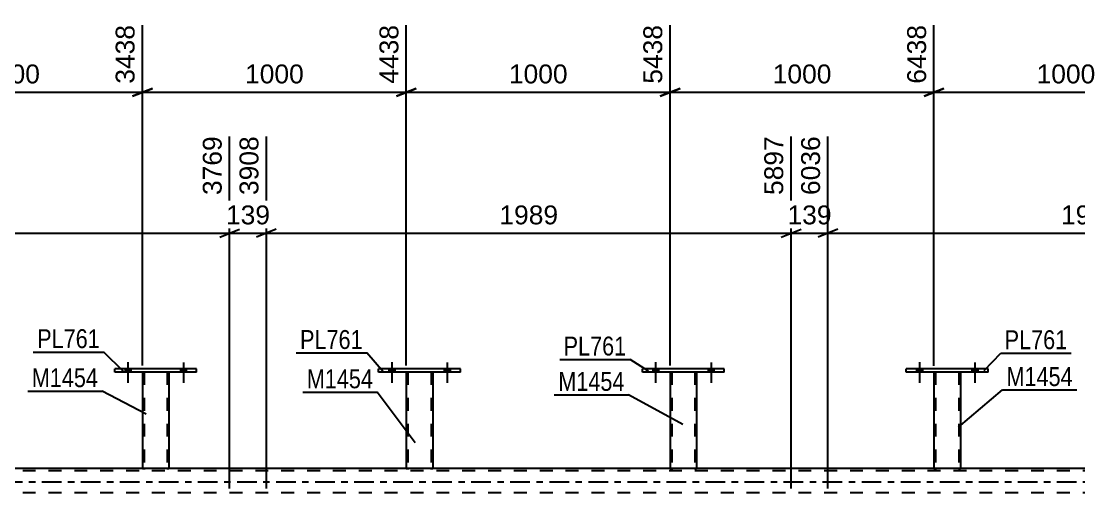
# Model space of a CAD drawing. Header units: millimetres. Extents: x 0 to 841, y 0 to 594.
# Drawn here: x 163.1 to 323.4, y 432.8 to 504.4 of the extents above; entities that cross this region are included whole.
import ezdxf

# ---------------------------------------------------------------- set-up
doc = ezdxf.new("R2010")
doc.units = ezdxf.units.MM
doc.linetypes.add('DXK_LINE_DOT2', pattern=[3.9198, 1.9599, -1.9599])
doc.linetypes.add('DXK_LINE_DOT3', pattern=[5.9187, 2.979, -0.9799, 0.9799, -0.9799])
doc.styles.add('Arial', font='ARIAL.TTF', dxfattribs={"height": 0.2})
doc.styles.add('Arial Narrow', font='ARIALN.TTF', dxfattribs={"height": 0.2})

# ---------------------------------------------------------------- blocks, each defined once
blk = doc.blocks.new('Part-318465150-4560 - 4399')
at = {"color": 2, "linetype": 'Continuous'}
for p, q in [((261.49, 451.15), (261.49, 436.51)), ((265.49, 451.14), (265.49, 436.51)), ((261.52, 436.51), (261.49, 436.51)), ((261.63, 436.51), (261.52, 436.51)), ((261.78, 436.51), (261.63, 436.51)), ((265.19, 436.51), (261.78, 436.51)), ((265.35, 436.51), (265.19, 436.51)), ((265.45, 436.51), (265.35, 436.51)), ((265.49, 436.51), (265.45, 436.51))]:
    blk.add_line(p, q, dxfattribs=at)
at = {"color": 7, "linetype": 'DXK_LINE_DOT2'}
for p, q in [((261.49, 451.15), (261.49, 451.15)), ((261.49, 451.15), (261.49, 451.15)), ((261.49, 451.15), (261.49, 451.15)), ((261.53, 451.15), (261.49, 451.15)), ((261.49, 451.15), (261.53, 451.15)), ((261.63, 451.15), (261.53, 451.15)), ((261.53, 451.15), (261.63, 451.15)), ((261.79, 451.15), (261.63, 451.15)), ((261.63, 451.15), (261.79, 451.15)), ((261.73, 451.15), (261.73, 451.15)), ((261.73, 451.15), (261.73, 436.51)), ((261.75, 451.15), (261.73, 451.15)), ((261.73, 451.15), (261.75, 451.15)), ((261.8, 451.15), (261.75, 451.15)), ((261.75, 451.15), (261.8, 451.15)), ((265.2, 451.15), (261.79, 451.15)), ((265.2, 451.15), (261.79, 451.15)), ((265.1, 451.15), (261.8, 451.15)), ((261.8, 451.15), (261.88, 451.15)), ((265.18, 451.15), (261.88, 451.15)), ((265.18, 451.15), (265.1, 451.15)), ((265.23, 451.15), (265.18, 451.15)), ((265.18, 451.15), (265.23, 451.15)), ((265.2, 451.15), (265.35, 451.15)), ((265.35, 451.15), (265.2, 451.15)), ((265.25, 451.15), (265.23, 451.15)), ((265.23, 451.15), (265.25, 451.15)), ((265.25, 451.15), (265.25, 451.15)), ((265.25, 451.15), (265.25, 436.51)), ((265.35, 451.15), (265.46, 451.15)), ((265.46, 451.15), (265.35, 451.15)), ((265.46, 451.15), (265.49, 451.15)), ((265.49, 451.15), (265.46, 451.15)), ((265.49, 451.15), (265.49, 451.15)), ((265.49, 451.15), (265.49, 451.14)), ((265.49, 451.14), (265.49, 451.15)), ((261.49, 436.51), (261.52, 436.51)), ((261.52, 436.51), (261.63, 436.51)), ((261.63, 436.51), (261.78, 436.51)), ((261.75, 436.51), (261.73, 436.51)), ((261.73, 436.51), (261.75, 436.51)), ((261.8, 436.51), (261.75, 436.51)), ((261.75, 436.51), (261.78, 436.51)), ((265.19, 436.51), (261.78, 436.51)), ((261.78, 436.51), (261.8, 436.51)), ((265.1, 436.51), (261.8, 436.51)), ((261.8, 436.51), (261.88, 436.51)), ((265.18, 436.51), (261.88, 436.51)), ((265.18, 436.51), (265.1, 436.51)), ((265.23, 436.51), (265.18, 436.51)), ((265.18, 436.51), (265.23, 436.51)), ((265.19, 436.51), (265.35, 436.51)), ((265.25, 436.51), (265.23, 436.51)), ((265.23, 436.51), (265.25, 436.51)), ((265.35, 436.51), (265.45, 436.51)), ((265.45, 436.51), (265.49, 436.51))]:
    blk.add_line(p, q, dxfattribs=at)
blk = doc.blocks.new('Bolt-318465150-4590 - 4399')
at = {"linetype": 'Continuous'}
for points in [[(258.85, 451.15), (259.73, 451.15), (259.73, 451.63), (258.85, 451.63)], [(267.25, 451.14), (268.13, 451.14), (268.13, 451.62), (267.25, 451.62)]]:
    blk.add_hatch(color=1, dxfattribs=at).paths.add_polyline_path(points)
at = {"color": 1, "linetype": 'Continuous'}
for p, q in [((259.29, 452.63), (259.29, 449.51)), ((267.69, 452.62), (267.69, 449.5)), ((258.85, 451.63), (258.85, 451.15)), ((259.73, 451.63), (259.73, 451.15)), ((267.25, 451.62), (267.25, 451.14)), ((268.13, 451.62), (268.13, 451.14))]:
    blk.add_line(p, q, dxfattribs=at)
blk = doc.blocks.new('Part-318465150-4675 - 4399')
at = {"color": 2, "linetype": 'Continuous'}
for p, q in [((177.29, 451.15), (177.29, 451.63)), ((189.69, 451.62), (177.29, 451.63)), ((189.69, 451.14), (177.29, 451.15)), ((189.69, 451.14), (189.69, 451.62))]:
    blk.add_line(p, q, dxfattribs=at)
blk = doc.blocks.new('Part-318465150-4680 - 4399')
at = {"color": 2, "linetype": 'Continuous'}
for p, q in [((217.29, 451.15), (217.29, 451.63)), ((229.69, 451.62), (217.29, 451.63)), ((229.69, 451.14), (217.29, 451.15)), ((229.69, 451.14), (229.69, 451.62))]:
    blk.add_line(p, q, dxfattribs=at)
blk = doc.blocks.new('Part-318465150-4685 - 4399')
at = {"color": 2, "linetype": 'Continuous'}
for p, q in [((221.49, 451.15), (221.49, 436.51)), ((225.49, 451.14), (225.49, 436.51)), ((221.52, 436.51), (221.49, 436.51)), ((221.63, 436.51), (221.52, 436.51)), ((221.78, 436.51), (221.63, 436.51)), ((225.19, 436.51), (221.78, 436.51)), ((225.35, 436.51), (225.19, 436.51)), ((225.45, 436.51), (225.35, 436.51)), ((225.49, 436.51), (225.45, 436.51))]:
    blk.add_line(p, q, dxfattribs=at)
at = {"color": 7, "linetype": 'DXK_LINE_DOT2'}
for p, q in [((221.49, 451.15), (221.49, 451.15)), ((221.49, 451.15), (221.49, 451.15)), ((221.49, 451.15), (221.49, 451.15)), ((221.53, 451.15), (221.49, 451.15)), ((221.49, 451.15), (221.53, 451.15)), ((221.63, 451.15), (221.53, 451.15)), ((221.53, 451.15), (221.63, 451.15)), ((221.79, 451.15), (221.63, 451.15)), ((221.63, 451.15), (221.79, 451.15)), ((221.73, 451.15), (221.73, 451.15)), ((221.73, 451.15), (221.73, 436.51)), ((221.75, 451.15), (221.73, 451.15)), ((221.73, 451.15), (221.75, 451.15)), ((221.8, 451.15), (221.75, 451.15)), ((221.75, 451.15), (221.8, 451.15)), ((225.2, 451.15), (221.79, 451.15)), ((225.2, 451.15), (221.79, 451.15)), ((225.1, 451.15), (221.8, 451.15)), ((221.8, 451.15), (221.88, 451.15)), ((225.18, 451.15), (221.88, 451.15)), ((225.18, 451.15), (225.1, 451.15)), ((225.23, 451.15), (225.18, 451.15)), ((225.18, 451.15), (225.23, 451.15)), ((225.2, 451.15), (225.35, 451.15)), ((225.35, 451.15), (225.2, 451.15)), ((225.25, 451.15), (225.23, 451.15)), ((225.23, 451.15), (225.25, 451.15)), ((225.25, 451.15), (225.25, 451.15)), ((225.25, 451.15), (225.25, 436.51)), ((225.35, 451.15), (225.46, 451.15)), ((225.46, 451.15), (225.35, 451.15)), ((225.46, 451.15), (225.49, 451.15)), ((225.49, 451.15), (225.46, 451.15)), ((225.49, 451.15), (225.49, 451.15)), ((225.49, 451.15), (225.49, 451.14)), ((225.49, 451.14), (225.49, 451.15)), ((221.49, 436.51), (221.52, 436.51)), ((221.52, 436.51), (221.63, 436.51)), ((221.63, 436.51), (221.78, 436.51)), ((221.75, 436.51), (221.73, 436.51)), ((221.73, 436.51), (221.75, 436.51)), ((221.8, 436.51), (221.75, 436.51)), ((221.75, 436.51), (221.78, 436.51)), ((225.19, 436.51), (221.78, 436.51)), ((221.78, 436.51), (221.8, 436.51)), ((225.1, 436.51), (221.8, 436.51)), ((221.8, 436.51), (221.88, 436.51)), ((225.18, 436.51), (221.88, 436.51)), ((225.18, 436.51), (225.1, 436.51)), ((225.23, 436.51), (225.18, 436.51)), ((225.18, 436.51), (225.23, 436.51)), ((225.19, 436.51), (225.35, 436.51)), ((225.25, 436.51), (225.23, 436.51)), ((225.23, 436.51), (225.25, 436.51)), ((225.35, 436.51), (225.45, 436.51)), ((225.45, 436.51), (225.49, 436.51))]:
    blk.add_line(p, q, dxfattribs=at)
blk = doc.blocks.new('Part-318465150-4696 - 4399')
at = {"color": 7, "linetype": 'DXK_LINE_DOT2'}
for p, q in [((765.02, 436.19), (89.29, 436.19)), ((765.02, 436.51), (101.49, 436.51)), ((185.49, 436.51), (181.49, 436.51)), ((225.49, 436.51), (221.49, 436.51)), ((265.49, 436.51), (261.49, 436.51)), ((305.49, 436.51), (301.49, 436.51)), ((765.02, 432.83), (89.29, 432.83))]:
    blk.add_line(p, q, dxfattribs=at)
at = {"color": 2, "linetype": 'Continuous'}
for p, q in [((181.49, 436.51), (145.49, 436.51)), ((221.49, 436.51), (185.49, 436.51)), ((261.49, 436.51), (225.49, 436.51)), ((301.49, 436.51), (265.49, 436.51)), ((341.49, 436.51), (305.49, 436.51))]:
    blk.add_line(p, q, dxfattribs=at)
at = {"color": 7, "linetype": 'DXK_LINE_DOT3'}
blk.add_line((89.29, 434.51), (774.82, 434.51), dxfattribs=at)
blk = doc.blocks.new('Part-318465150-4761 - 4399')
at = {"color": 2, "linetype": 'Continuous'}
for p, q in [((297.29, 451.15), (297.29, 451.63)), ((309.69, 451.62), (297.29, 451.63)), ((309.69, 451.14), (297.29, 451.15)), ((309.69, 451.14), (309.69, 451.62))]:
    blk.add_line(p, q, dxfattribs=at)
blk = doc.blocks.new('Part-318465150-4766 - 4399')
at = {"color": 2, "linetype": 'Continuous'}
for p, q in [((301.49, 451.15), (301.49, 436.51)), ((305.49, 451.14), (305.49, 436.51)), ((301.52, 436.51), (301.49, 436.51)), ((301.63, 436.51), (301.52, 436.51)), ((301.78, 436.51), (301.63, 436.51)), ((305.19, 436.51), (301.78, 436.51)), ((305.35, 436.51), (305.19, 436.51)), ((305.45, 436.51), (305.35, 436.51)), ((305.49, 436.51), (305.45, 436.51))]:
    blk.add_line(p, q, dxfattribs=at)
at = {"color": 7, "linetype": 'DXK_LINE_DOT2'}
for p, q in [((301.49, 451.15), (301.49, 451.15)), ((301.49, 451.15), (301.49, 451.15)), ((301.49, 451.15), (301.49, 451.15)), ((301.53, 451.15), (301.49, 451.15)), ((301.49, 451.15), (301.53, 451.15)), ((301.63, 451.15), (301.53, 451.15)), ((301.53, 451.15), (301.63, 451.15)), ((301.79, 451.15), (301.63, 451.15)), ((301.63, 451.15), (301.79, 451.15)), ((301.73, 451.15), (301.73, 451.15)), ((301.73, 451.15), (301.73, 436.51)), ((301.75, 451.15), (301.73, 451.15)), ((301.73, 451.15), (301.75, 451.15)), ((301.8, 451.15), (301.75, 451.15)), ((301.75, 451.15), (301.8, 451.15)), ((305.2, 451.15), (301.79, 451.15)), ((305.2, 451.15), (301.79, 451.15)), ((305.1, 451.15), (301.8, 451.15)), ((301.8, 451.15), (301.88, 451.15)), ((305.18, 451.15), (301.88, 451.15)), ((305.18, 451.15), (305.1, 451.15)), ((305.23, 451.15), (305.18, 451.15)), ((305.18, 451.15), (305.23, 451.15)), ((305.2, 451.15), (305.35, 451.15)), ((305.35, 451.15), (305.2, 451.15)), ((305.25, 451.15), (305.23, 451.15)), ((305.23, 451.15), (305.25, 451.15)), ((305.25, 451.15), (305.25, 451.15)), ((305.25, 451.15), (305.25, 436.51)), ((305.35, 451.15), (305.45, 451.15)), ((305.45, 451.15), (305.35, 451.15)), ((305.45, 451.15), (305.49, 451.15)), ((305.49, 451.15), (305.45, 451.15)), ((305.49, 451.15), (305.49, 451.15)), ((305.49, 451.15), (305.49, 451.14)), ((305.49, 451.14), (305.49, 451.15)), ((301.49, 436.51), (301.52, 436.51)), ((301.52, 436.51), (301.63, 436.51)), ((301.63, 436.51), (301.78, 436.51)), ((301.75, 436.51), (301.73, 436.51)), ((301.73, 436.51), (301.75, 436.51)), ((301.8, 436.51), (301.75, 436.51)), ((301.75, 436.51), (301.78, 436.51)), ((305.19, 436.51), (301.78, 436.51)), ((301.78, 436.51), (301.8, 436.51)), ((305.1, 436.51), (301.8, 436.51)), ((301.8, 436.51), (301.88, 436.51)), ((305.18, 436.51), (301.88, 436.51)), ((305.18, 436.51), (305.1, 436.51)), ((305.23, 436.51), (305.18, 436.51)), ((305.18, 436.51), (305.23, 436.51)), ((305.19, 436.51), (305.35, 436.51)), ((305.25, 436.51), (305.23, 436.51)), ((305.23, 436.51), (305.25, 436.51)), ((305.35, 436.51), (305.45, 436.51)), ((305.45, 436.51), (305.49, 436.51))]:
    blk.add_line(p, q, dxfattribs=at)
blk = doc.blocks.new('Part-318465150-4771 - 4399')
at = {"color": 2, "linetype": 'Continuous'}
for p, q in [((257.29, 451.15), (257.29, 451.63)), ((269.69, 451.62), (257.29, 451.63)), ((269.69, 451.14), (257.29, 451.15)), ((269.69, 451.14), (269.69, 451.62))]:
    blk.add_line(p, q, dxfattribs=at)
blk = doc.blocks.new('Bolt-318465150-4775 - 4399')
at = {"linetype": 'Continuous'}
for points in [[(298.85, 451.15), (299.73, 451.15), (299.73, 451.63), (298.85, 451.63)], [(307.25, 451.14), (308.13, 451.14), (308.13, 451.62), (307.25, 451.62)]]:
    blk.add_hatch(color=1, dxfattribs=at).paths.add_polyline_path(points)
at = {"color": 1, "linetype": 'Continuous'}
for p, q in [((299.29, 452.63), (299.29, 449.51)), ((307.69, 452.62), (307.69, 449.5)), ((298.85, 451.63), (298.85, 451.15)), ((299.73, 451.63), (299.73, 451.15)), ((307.25, 451.62), (307.25, 451.14)), ((308.13, 451.62), (308.13, 451.14))]:
    blk.add_line(p, q, dxfattribs=at)
blk = doc.blocks.new('Bolt-318465150-4776 - 4399')
at = {"linetype": 'Continuous'}
for points in [[(298.85, 451.15), (299.73, 451.15), (299.73, 451.63), (298.85, 451.63)], [(307.25, 451.14), (308.13, 451.14), (308.13, 451.62), (307.25, 451.62)]]:
    blk.add_hatch(color=1, dxfattribs=at).paths.add_polyline_path(points)
at = {"color": 1, "linetype": 'Continuous'}
for p, q in [((299.29, 452.63), (299.29, 449.51)), ((307.69, 452.62), (307.69, 449.5)), ((298.85, 451.63), (298.85, 451.15)), ((299.73, 451.63), (299.73, 451.15)), ((307.25, 451.62), (307.25, 451.14)), ((308.13, 451.62), (308.13, 451.14))]:
    blk.add_line(p, q, dxfattribs=at)
blk = doc.blocks.new('Bolt-318465150-4777 - 4399')
at = {"linetype": 'Continuous'}
for points in [[(258.85, 451.15), (259.73, 451.15), (259.73, 451.63), (258.85, 451.63)], [(267.25, 451.14), (268.13, 451.14), (268.13, 451.62), (267.25, 451.62)]]:
    blk.add_hatch(color=1, dxfattribs=at).paths.add_polyline_path(points)
at = {"color": 1, "linetype": 'Continuous'}
for p, q in [((259.29, 452.63), (259.29, 449.51)), ((267.69, 452.62), (267.69, 449.5)), ((258.85, 451.63), (258.85, 451.15)), ((259.73, 451.63), (259.73, 451.15)), ((267.25, 451.62), (267.25, 451.14)), ((268.13, 451.62), (268.13, 451.14))]:
    blk.add_line(p, q, dxfattribs=at)
blk = doc.blocks.new('Bolt-318465150-4778 - 4399')
at = {"linetype": 'Continuous'}
for points in [[(218.85, 451.15), (219.73, 451.15), (219.73, 451.63), (218.85, 451.63)], [(227.25, 451.14), (228.13, 451.14), (228.13, 451.62), (227.25, 451.62)]]:
    blk.add_hatch(color=1, dxfattribs=at).paths.add_polyline_path(points)
at = {"color": 1, "linetype": 'Continuous'}
for p, q in [((219.29, 452.63), (219.29, 449.51)), ((227.69, 452.62), (227.69, 449.5)), ((218.85, 451.63), (218.85, 451.15)), ((219.73, 451.63), (219.73, 451.15)), ((227.25, 451.62), (227.25, 451.14)), ((228.13, 451.62), (228.13, 451.14))]:
    blk.add_line(p, q, dxfattribs=at)
blk = doc.blocks.new('Bolt-318465150-4787 - 4399')
at = {"linetype": 'Continuous'}
for points in [[(178.85, 451.15), (179.73, 451.15), (179.73, 451.63), (178.85, 451.63)], [(187.25, 451.14), (188.13, 451.14), (188.13, 451.62), (187.25, 451.62)]]:
    blk.add_hatch(color=1, dxfattribs=at).paths.add_polyline_path(points)
at = {"color": 1, "linetype": 'Continuous'}
for p, q in [((179.29, 452.63), (179.29, 449.51)), ((187.69, 452.62), (187.69, 449.5)), ((178.85, 451.63), (178.85, 451.15)), ((179.73, 451.63), (179.73, 451.15)), ((187.25, 451.62), (187.25, 451.14)), ((188.13, 451.62), (188.13, 451.14))]:
    blk.add_line(p, q, dxfattribs=at)
blk = doc.blocks.new('Bolt-318465150-4788 - 4399')
at = {"linetype": 'Continuous'}
for points in [[(178.85, 451.15), (179.73, 451.15), (179.73, 451.63), (178.85, 451.63)], [(187.25, 451.14), (188.13, 451.14), (188.13, 451.62), (187.25, 451.62)]]:
    blk.add_hatch(color=1, dxfattribs=at).paths.add_polyline_path(points)
at = {"color": 1, "linetype": 'Continuous'}
for p, q in [((179.29, 452.63), (179.29, 449.51)), ((187.69, 452.62), (187.69, 449.5)), ((178.85, 451.63), (178.85, 451.15)), ((179.73, 451.63), (179.73, 451.15)), ((187.25, 451.62), (187.25, 451.14)), ((188.13, 451.62), (188.13, 451.14))]:
    blk.add_line(p, q, dxfattribs=at)
blk = doc.blocks.new('Bolt-318465150-4789 - 4399')
at = {"linetype": 'Continuous'}
for points in [[(218.85, 451.15), (219.73, 451.15), (219.73, 451.63), (218.85, 451.63)], [(227.25, 451.14), (228.13, 451.14), (228.13, 451.62), (227.25, 451.62)]]:
    blk.add_hatch(color=1, dxfattribs=at).paths.add_polyline_path(points)
at = {"color": 1, "linetype": 'Continuous'}
for p, q in [((219.29, 452.63), (219.29, 449.51)), ((227.69, 452.62), (227.69, 449.5)), ((218.85, 451.63), (218.85, 451.15)), ((219.73, 451.63), (219.73, 451.15)), ((227.25, 451.62), (227.25, 451.14)), ((228.13, 451.62), (228.13, 451.14))]:
    blk.add_line(p, q, dxfattribs=at)
blk = doc.blocks.new('Part-318465150-4857 - 4399')
at = {"color": 2, "linetype": 'Continuous'}
for p, q in [((181.49, 451.15), (181.49, 436.51)), ((185.49, 451.14), (185.49, 436.51)), ((181.52, 436.51), (181.49, 436.51)), ((181.63, 436.51), (181.52, 436.51)), ((181.78, 436.51), (181.63, 436.51)), ((185.19, 436.51), (181.78, 436.51)), ((185.35, 436.51), (185.19, 436.51)), ((185.45, 436.51), (185.35, 436.51)), ((185.49, 436.51), (185.45, 436.51))]:
    blk.add_line(p, q, dxfattribs=at)
at = {"color": 7, "linetype": 'DXK_LINE_DOT2'}
for p, q in [((181.49, 451.15), (181.49, 451.15)), ((181.49, 451.15), (181.49, 451.15)), ((181.49, 451.15), (181.49, 451.15)), ((181.53, 451.15), (181.49, 451.15)), ((181.49, 451.15), (181.53, 451.15)), ((181.63, 451.15), (181.53, 451.15)), ((181.53, 451.15), (181.63, 451.15)), ((181.79, 451.15), (181.63, 451.15)), ((181.63, 451.15), (181.79, 451.15)), ((181.73, 451.15), (181.73, 451.15)), ((181.73, 451.15), (181.73, 436.51)), ((181.75, 451.15), (181.73, 451.15)), ((181.73, 451.15), (181.75, 451.15)), ((181.8, 451.15), (181.75, 451.15)), ((181.75, 451.15), (181.8, 451.15)), ((185.2, 451.15), (181.79, 451.15)), ((185.2, 451.15), (181.79, 451.15)), ((185.1, 451.15), (181.8, 451.15)), ((181.8, 451.15), (181.88, 451.15)), ((185.18, 451.15), (181.88, 451.15)), ((185.18, 451.15), (185.1, 451.15)), ((185.23, 451.15), (185.18, 451.15)), ((185.18, 451.15), (185.23, 451.15)), ((185.2, 451.15), (185.35, 451.15)), ((185.35, 451.15), (185.2, 451.15)), ((185.25, 451.15), (185.23, 451.15)), ((185.23, 451.15), (185.25, 451.15)), ((185.25, 451.15), (185.25, 451.15)), ((185.25, 451.15), (185.25, 436.51)), ((185.35, 451.15), (185.46, 451.15)), ((185.46, 451.15), (185.35, 451.15)), ((185.46, 451.15), (185.49, 451.15)), ((185.49, 451.15), (185.46, 451.15)), ((185.49, 451.15), (185.49, 451.15)), ((185.49, 451.15), (185.49, 451.14)), ((185.49, 451.14), (185.49, 451.15)), ((181.49, 436.51), (181.52, 436.51)), ((181.52, 436.51), (181.63, 436.51)), ((181.63, 436.51), (181.78, 436.51)), ((181.75, 436.51), (181.73, 436.51)), ((181.73, 436.51), (181.75, 436.51)), ((181.8, 436.51), (181.75, 436.51)), ((181.75, 436.51), (181.78, 436.51)), ((185.19, 436.51), (181.78, 436.51)), ((181.78, 436.51), (181.8, 436.51)), ((185.1, 436.51), (181.8, 436.51)), ((181.8, 436.51), (181.88, 436.51)), ((185.18, 436.51), (181.88, 436.51)), ((185.18, 436.51), (185.1, 436.51)), ((185.23, 436.51), (185.18, 436.51)), ((185.18, 436.51), (185.23, 436.51)), ((185.19, 436.51), (185.35, 436.51)), ((185.25, 436.51), (185.23, 436.51)), ((185.23, 436.51), (185.25, 436.51)), ((185.35, 436.51), (185.45, 436.51)), ((185.45, 436.51), (185.49, 436.51))]:
    blk.add_line(p, q, dxfattribs=at)
blk = doc.blocks.new('StraightDimension-318465150-14494 - 4399')
at = {"color": 7, "linetype": 'Continuous'}
for p, q in [((200.27, 433.51), (200.27, 486.9)), ((279.83, 433.51), (279.83, 486.9)), ((201.77, 472.8), (198.77, 471.6)), ((200.27, 472.2), (279.83, 472.2)), ((278.33, 471.6), (281.33, 472.8))]:
    blk.add_line(p, q, dxfattribs=at)
at = {"color": 0, "linetype": 'Continuous'}
blk.add_wipeout([(279.23, 487.5), (275.03, 487.5), (275.03, 477.4), (279.23, 477.4)], dxfattribs=at)
at = {"color": 0}
blk.add_wipeout([(245.1, 472.95), (245.1, 477.15), (235, 477.15), (235, 472.95)], dxfattribs=at)
at = {"color": 3, "linetype": 'Continuous', "style": 'Arial'}
blk.add_text('5897', height=2.865, rotation=90.0002, dxfattribs=at).set_placement((278.63, 478))
at = {"color": 3, "style": 'Arial'}
blk.add_text('1989', height=2.865, dxfattribs=at).set_placement((235.6, 473.55))
blk = doc.blocks.new('StraightDimension-318465150-14493 - 4399')
at = {"color": 7, "linetype": 'Continuous'}
for p, q in [((279.83, 433.51), (279.83, 486.9)), ((285.41, 433.51), (285.41, 486.9)), ((278.33, 471.6), (281.33, 472.8)), ((279.83, 472.2), (285.41, 472.2)), ((286.91, 472.8), (283.91, 471.6))]:
    blk.add_line(p, q, dxfattribs=at)
at = {"color": 0}
blk.add_wipeout([(286.55, 472.95), (286.55, 477.15), (278.68, 477.15), (278.68, 472.95)], dxfattribs=at)
at = {"color": 3, "style": 'Arial'}
blk.add_text('139', height=2.865, dxfattribs=at).set_placement((279.28, 473.55))
at = {"color": 0, "linetype": 'Continuous'}
blk.add_wipeout([(284.81, 487.5), (280.61, 487.5), (280.61, 477.4), (284.81, 477.4)], dxfattribs=at)
at = {"color": 3, "linetype": 'Continuous', "style": 'Arial'}
blk.add_text('6036', height=2.865, rotation=90.0002, dxfattribs=at).set_placement((284.21, 478))
blk = doc.blocks.new('StraightDimension-318465150-14492 - 4399')
at = {"color": 7, "linetype": 'Continuous'}
for p, q in [((285.41, 433.51), (285.41, 486.9)), ((364.97, 433.51), (364.97, 486.9)), ((286.91, 472.8), (283.91, 471.6)), ((285.41, 472.2), (364.97, 472.2)), ((363.47, 471.6), (366.47, 472.8))]:
    blk.add_line(p, q, dxfattribs=at)
at = {"color": 0, "linetype": 'Continuous'}
blk.add_wipeout([(364.37, 487.5), (360.17, 487.5), (360.17, 477.4), (364.37, 477.4)], dxfattribs=at)
at = {"color": 0}
blk.add_wipeout([(330.23, 472.95), (330.23, 477.15), (320.14, 477.15), (320.14, 472.95)], dxfattribs=at)
at = {"color": 3, "linetype": 'Continuous', "style": 'Arial'}
blk.add_text('8025', height=2.865, rotation=90.0002, dxfattribs=at).set_placement((363.77, 478))
at = {"color": 3, "style": 'Arial'}
blk.add_text('1989', height=2.865, dxfattribs=at).set_placement((320.74, 473.55))
blk = doc.blocks.new('StraightDimension-318465150-14496 - 4399')
at = {"color": 7, "linetype": 'Continuous'}
for p, q in [((194.7, 433.51), (194.7, 486.9)), ((110.88, 433.51), (110.88, 482.4)), ((112.38, 472.8), (109.38, 471.6)), ((110.88, 472.2), (194.7, 472.2)), ((193.2, 471.6), (196.2, 472.8))]:
    blk.add_line(p, q, dxfattribs=at)
at = {"color": 0, "linetype": 'Continuous'}
blk.add_wipeout([(194.1, 487.5), (189.9, 487.5), (189.9, 477.4), (194.1, 477.4)], dxfattribs=at)
at = {"color": 0}
blk.add_wipeout([(157.84, 472.95), (157.84, 477.15), (147.74, 477.15), (147.74, 472.95)], dxfattribs=at)
at = {"color": 3, "linetype": 'Continuous', "style": 'Arial'}
blk.add_text('3769', height=2.865, rotation=90.0002, dxfattribs=at).set_placement((193.5, 478))
at = {"color": 3, "style": 'Arial'}
blk.add_text('2095', height=2.865, dxfattribs=at).set_placement((148.34, 473.55))
blk = doc.blocks.new('StraightDimension-318465150-14066 - 4399')
at = {"color": 7, "linetype": 'Continuous'}
for p, q in [((221.49, 452.14), (221.49, 503.77)), ((261.49, 452.12), (261.49, 503.77)), ((222.99, 494.18), (219.99, 492.98)), ((259.99, 492.98), (262.99, 494.18)), ((221.49, 493.58), (261.49, 493.58))]:
    blk.add_line(p, q, dxfattribs=at)
at = {"color": 0, "linetype": 'Continuous'}
blk.add_wipeout([(260.89, 504.37), (256.69, 504.37), (256.69, 494.28), (260.89, 494.28)], dxfattribs=at)
at = {"color": 0}
blk.add_wipeout([(246.54, 494.33), (246.54, 498.53), (236.44, 498.53), (236.44, 494.33)], dxfattribs=at)
at = {"color": 3, "linetype": 'Continuous', "style": 'Arial'}
blk.add_text('5438', height=2.865, rotation=90.0002, dxfattribs=at).set_placement((260.29, 494.88))
at = {"color": 3, "style": 'Arial'}
blk.add_text('1000', height=2.865, dxfattribs=at).set_placement((237.04, 494.93))
blk = doc.blocks.new('StraightDimension-318465150-14064 - 4399')
at = {"color": 7, "linetype": 'Continuous'}
for p, q in [((301.49, 452.11), (301.49, 503.77)), ((341.49, 452.1), (341.49, 503.77)), ((302.99, 494.18), (299.99, 492.98)), ((339.99, 492.98), (342.99, 494.18)), ((301.49, 493.58), (341.49, 493.58))]:
    blk.add_line(p, q, dxfattribs=at)
at = {"color": 0, "linetype": 'Continuous'}
blk.add_wipeout([(340.89, 504.37), (336.69, 504.37), (336.69, 494.28), (340.89, 494.28)], dxfattribs=at)
at = {"color": 0}
blk.add_wipeout([(326.54, 494.33), (326.54, 498.53), (316.44, 498.53), (316.44, 494.33)], dxfattribs=at)
at = {"color": 3, "linetype": 'Continuous', "style": 'Arial'}
blk.add_text('7438', height=2.865, rotation=90.0002, dxfattribs=at).set_placement((340.29, 494.88))
at = {"color": 3, "style": 'Arial'}
blk.add_text('1000', height=2.865, dxfattribs=at).set_placement((317.04, 494.93))
blk = doc.blocks.new('StraightDimension-318465150-14065 - 4399')
at = {"color": 7, "linetype": 'Continuous'}
for p, q in [((261.49, 452.12), (261.49, 503.77)), ((301.49, 452.11), (301.49, 503.77)), ((262.99, 494.18), (259.99, 492.98)), ((299.99, 492.98), (302.99, 494.18)), ((261.49, 493.58), (301.49, 493.58))]:
    blk.add_line(p, q, dxfattribs=at)
at = {"color": 0, "linetype": 'Continuous'}
blk.add_wipeout([(300.89, 504.37), (296.69, 504.37), (296.69, 494.28), (300.89, 494.28)], dxfattribs=at)
at = {"color": 0}
blk.add_wipeout([(286.54, 494.33), (286.54, 498.53), (276.44, 498.53), (276.44, 494.33)], dxfattribs=at)
at = {"color": 3, "linetype": 'Continuous', "style": 'Arial'}
blk.add_text('6438', height=2.865, rotation=90.0002, dxfattribs=at).set_placement((300.29, 494.88))
at = {"color": 3, "style": 'Arial'}
blk.add_text('1000', height=2.865, dxfattribs=at).set_placement((277.04, 494.93))
blk = doc.blocks.new('StraightDimension-318465150-14067 - 4399')
at = {"color": 7, "linetype": 'Continuous'}
for p, q in [((181.49, 452.15), (181.49, 503.77)), ((221.49, 452.14), (221.49, 503.77)), ((182.99, 494.18), (179.99, 492.98)), ((219.99, 492.98), (222.99, 494.18)), ((181.49, 493.58), (221.49, 493.58))]:
    blk.add_line(p, q, dxfattribs=at)
at = {"color": 0, "linetype": 'Continuous'}
blk.add_wipeout([(220.89, 504.37), (216.69, 504.37), (216.69, 494.28), (220.89, 494.28)], dxfattribs=at)
at = {"color": 0}
blk.add_wipeout([(206.54, 494.33), (206.54, 498.53), (196.44, 498.53), (196.44, 494.33)], dxfattribs=at)
at = {"color": 3, "linetype": 'Continuous', "style": 'Arial'}
blk.add_text('4438', height=2.865, rotation=90.0002, dxfattribs=at).set_placement((220.29, 494.88))
at = {"color": 3, "style": 'Arial'}
blk.add_text('1000', height=2.865, dxfattribs=at).set_placement((197.04, 494.93))
blk = doc.blocks.new('StraightDimension-318465150-14068 - 4399')
at = {"color": 7, "linetype": 'Continuous'}
for p, q in [((141.49, 452.15), (141.49, 503.77)), ((181.49, 452.15), (181.49, 503.77)), ((142.99, 494.18), (139.99, 492.98)), ((179.99, 492.98), (182.99, 494.18)), ((141.49, 493.58), (181.49, 493.58))]:
    blk.add_line(p, q, dxfattribs=at)
at = {"color": 0, "linetype": 'Continuous'}
blk.add_wipeout([(180.89, 504.37), (176.69, 504.37), (176.69, 494.28), (180.89, 494.28)], dxfattribs=at)
at = {"color": 0}
blk.add_wipeout([(166.54, 494.33), (166.54, 498.53), (156.44, 498.53), (156.44, 494.33)], dxfattribs=at)
at = {"color": 3, "linetype": 'Continuous', "style": 'Arial'}
blk.add_text('3438', height=2.865, rotation=90.0002, dxfattribs=at).set_placement((180.29, 494.88))
at = {"color": 3, "style": 'Arial'}
blk.add_text('1000', height=2.865, dxfattribs=at).set_placement((157.04, 494.93))
blk = doc.blocks.new('StraightDimension-318465150-14495 - 4399')
at = {"color": 7, "linetype": 'Continuous'}
for p, q in [((194.7, 433.51), (194.7, 486.9)), ((200.27, 433.51), (200.27, 486.9)), ((193.2, 471.6), (196.2, 472.8)), ((194.7, 472.2), (200.27, 472.2)), ((201.77, 472.8), (198.77, 471.6))]:
    blk.add_line(p, q, dxfattribs=at)
at = {"color": 0}
blk.add_wipeout([(201.42, 472.95), (201.42, 477.15), (193.55, 477.15), (193.55, 472.95)], dxfattribs=at)
at = {"color": 3, "style": 'Arial'}
blk.add_text('139', height=2.865, dxfattribs=at).set_placement((194.15, 473.55))
at = {"color": 0, "linetype": 'Continuous'}
blk.add_wipeout([(199.67, 487.5), (195.47, 487.5), (195.47, 477.4), (199.67, 477.4)], dxfattribs=at)
at = {"color": 3, "linetype": 'Continuous', "style": 'Arial'}
blk.add_text('3908', height=2.865, rotation=90.0002, dxfattribs=at).set_placement((199.07, 478))
blk = doc.blocks.new('Mark-318465150-4556 - 4399')
at = {"color": 0}
blk.add_wipeout([(254.58, 448.3), (254.58, 451.3), (244.53, 451.3), (244.53, 448.3)], dxfattribs=at)
blk.add_wipeout([(254.58, 448.3), (254.58, 451.3), (244.53, 451.3), (244.53, 448.3)], dxfattribs=at)
at = {"color": 30, "linetype": 'Continuous'}
for p in [(243.93, 447.7), (263.43, 443.2)]:
    blk.add_line(p, (255.18, 447.7), dxfattribs=at)
at = {"color": 3, "style": 'Arial Narrow'}
blk.add_text('M1454', height=2.863, dxfattribs=at).set_placement((244.53, 448.3))
blk = doc.blocks.new('Mark-318465150-4681 - 4399')
at = {"color": 0}
blk.add_wipeout([(216.45, 448.69), (216.45, 451.69), (206.4, 451.69), (206.4, 448.69)], dxfattribs=at)
blk.add_wipeout([(216.45, 448.69), (216.45, 451.69), (206.4, 451.69), (206.4, 448.69)], dxfattribs=at)
at = {"color": 30, "linetype": 'Continuous'}
for p in [(205.8, 448.09), (222.82, 440.41)]:
    blk.add_line(p, (217.05, 448.09), dxfattribs=at)
at = {"color": 3, "style": 'Arial Narrow'}
blk.add_text('M1454', height=2.863, dxfattribs=at).set_placement((206.4, 448.69))
blk = doc.blocks.new('Mark-318465150-4671 - 4399')
at = {"color": 0}
blk.add_wipeout([(175.03, 454.78), (175.03, 457.78), (165.53, 457.78), (165.53, 454.78)], dxfattribs=at)
blk.add_wipeout([(175.03, 454.78), (175.03, 457.78), (165.53, 457.78), (165.53, 454.78)], dxfattribs=at)
at = {"color": 30, "linetype": 'Continuous'}
for p in [(164.93, 454.18), (178.63, 451.24)]:
    blk.add_line(p, (175.63, 454.18), dxfattribs=at)
at = {"color": 3, "style": 'Arial Narrow'}
blk.add_text('PL761', height=2.863, dxfattribs=at).set_placement((165.53, 454.78))
blk = doc.blocks.new('Mark-318465150-4676 - 4399')
at = {"color": 0}
blk.add_wipeout([(214.88, 454.65), (214.88, 457.65), (205.38, 457.65), (205.38, 454.65)], dxfattribs=at)
blk.add_wipeout([(214.88, 454.65), (214.88, 457.65), (205.38, 457.65), (205.38, 454.65)], dxfattribs=at)
at = {"color": 30, "linetype": 'Continuous'}
for p in [(204.78, 454.05), (218.01, 451.15)]:
    blk.add_line(p, (215.48, 454.05), dxfattribs=at)
at = {"color": 3, "style": 'Arial Narrow'}
blk.add_text('PL761', height=2.863, dxfattribs=at).set_placement((205.38, 454.65))
blk = doc.blocks.new('Mark-318465150-4757 - 4399')
at = {"color": 0}
blk.add_wipeout([(321.71, 454.62), (321.71, 457.62), (312.2, 457.62), (312.2, 454.62)], dxfattribs=at)
blk.add_wipeout([(321.71, 454.62), (321.71, 457.62), (312.2, 457.62), (312.2, 454.62)], dxfattribs=at)
at = {"color": 30, "linetype": 'Continuous'}
for p, q in [((309.12, 451.39), (311.6, 454.02)), ((311.6, 454.02), (322.31, 454.02))]:
    blk.add_line(p, q, dxfattribs=at)
at = {"color": 3, "style": 'Arial Narrow'}
blk.add_text('PL761', height=2.863, dxfattribs=at).set_placement((312.2, 454.62))
blk = doc.blocks.new('Mark-318465150-4762 - 4399')
at = {"color": 0}
blk.add_wipeout([(322.53, 449.03), (322.53, 452.03), (312.48, 452.03), (312.48, 449.03)], dxfattribs=at)
blk.add_wipeout([(322.53, 449.03), (322.53, 452.03), (312.48, 452.03), (312.48, 449.03)], dxfattribs=at)
at = {"color": 30, "linetype": 'Continuous'}
for p, q in [((305.18, 442.77), (311.88, 448.43)), ((311.88, 448.43), (323.13, 448.43))]:
    blk.add_line(p, q, dxfattribs=at)
at = {"color": 3, "style": 'Arial Narrow'}
blk.add_text('M1454', height=2.863, dxfattribs=at).set_placement((312.48, 449.03))
blk = doc.blocks.new('Mark-318465150-4767 - 4399')
at = {"color": 0}
blk.add_wipeout([(254.85, 453.66), (254.85, 456.66), (245.34, 456.66), (245.34, 453.66)], dxfattribs=at)
blk.add_wipeout([(254.85, 453.66), (254.85, 456.66), (245.34, 456.66), (245.34, 453.66)], dxfattribs=at)
at = {"color": 30, "linetype": 'Continuous'}
for p in [(244.74, 453.06), (258.22, 451.3)]:
    blk.add_line(p, (255.45, 453.06), dxfattribs=at)
at = {"color": 3, "style": 'Arial Narrow'}
blk.add_text('PL761', height=2.863, dxfattribs=at).set_placement((245.34, 453.66))
blk = doc.blocks.new('Mark-318465150-4853 - 4399')
at = {"color": 0}
blk.add_wipeout([(174.77, 448.86), (174.77, 451.86), (164.71, 451.86), (164.71, 448.86)], dxfattribs=at)
blk.add_wipeout([(174.77, 448.86), (174.77, 451.86), (164.71, 451.86), (164.71, 448.86)], dxfattribs=at)
at = {"color": 30, "linetype": 'Continuous'}
for p in [(164.11, 448.26), (182.04, 444.77)]:
    blk.add_line(p, (175.37, 448.26), dxfattribs=at)
at = {"color": 3, "style": 'Arial Narrow'}
blk.add_text('M1454', height=2.863, dxfattribs=at).set_placement((164.71, 448.86))

msp = doc.modelspace()

# ---------------------------------------------------------------- block references
for name in ['Bolt-318465150-4787 - 4399', 'Bolt-318465150-4788 - 4399', 'Bolt-318465150-4778 - 4399', 'Bolt-318465150-4789 - 4399', 'Bolt-318465150-4590 - 4399', 'Bolt-318465150-4777 - 4399', 'Bolt-318465150-4775 - 4399', 'Bolt-318465150-4776 - 4399', 'Part-318465150-4675 - 4399', 'Part-318465150-4857 - 4399', 'Part-318465150-4680 - 4399', 'Part-318465150-4685 - 4399', 'Part-318465150-4771 - 4399', 'Part-318465150-4560 - 4399', 'Part-318465150-4761 - 4399', 'Part-318465150-4766 - 4399', 'Part-318465150-4696 - 4399']:
    msp.add_blockref(name, (0, 0))

# ---------------------------------------------------------------- next in the draw order: block references
for name in ['StraightDimension-318465150-14496 - 4399', 'StraightDimension-318465150-14494 - 4399']:
    msp.add_blockref(name, (0, 0))

# ---------------------------------------------------------------- next in the draw order: block references
for name in ['StraightDimension-318465150-14066 - 4399', 'StraightDimension-318465150-14493 - 4399', 'Mark-318465150-4556 - 4399']:
    msp.add_blockref(name, (0, 0))

# ---------------------------------------------------------------- next in the draw order: block references
for name in ['StraightDimension-318465150-14067 - 4399', 'StraightDimension-318465150-14492 - 4399', 'Mark-318465150-4767 - 4399']:
    msp.add_blockref(name, (0, 0))

# ---------------------------------------------------------------- next in the draw order: block references
for name in ['StraightDimension-318465150-14068 - 4399', 'StraightDimension-318465150-14064 - 4399', 'StraightDimension-318465150-14495 - 4399', 'Mark-318465150-4681 - 4399']:
    msp.add_blockref(name, (0, 0))

# ---------------------------------------------------------------- next in the draw order: block references
for name in ['StraightDimension-318465150-14065 - 4399', 'Mark-318465150-4671 - 4399', 'Mark-318465150-4676 - 4399', 'Mark-318465150-4757 - 4399']:
    msp.add_blockref(name, (0, 0))

# ---------------------------------------------------------------- next in the draw order: block references
for name in ['Mark-318465150-4853 - 4399', 'Mark-318465150-4762 - 4399']:
    msp.add_blockref(name, (0, 0))

doc.saveas('drawing.dxf')
